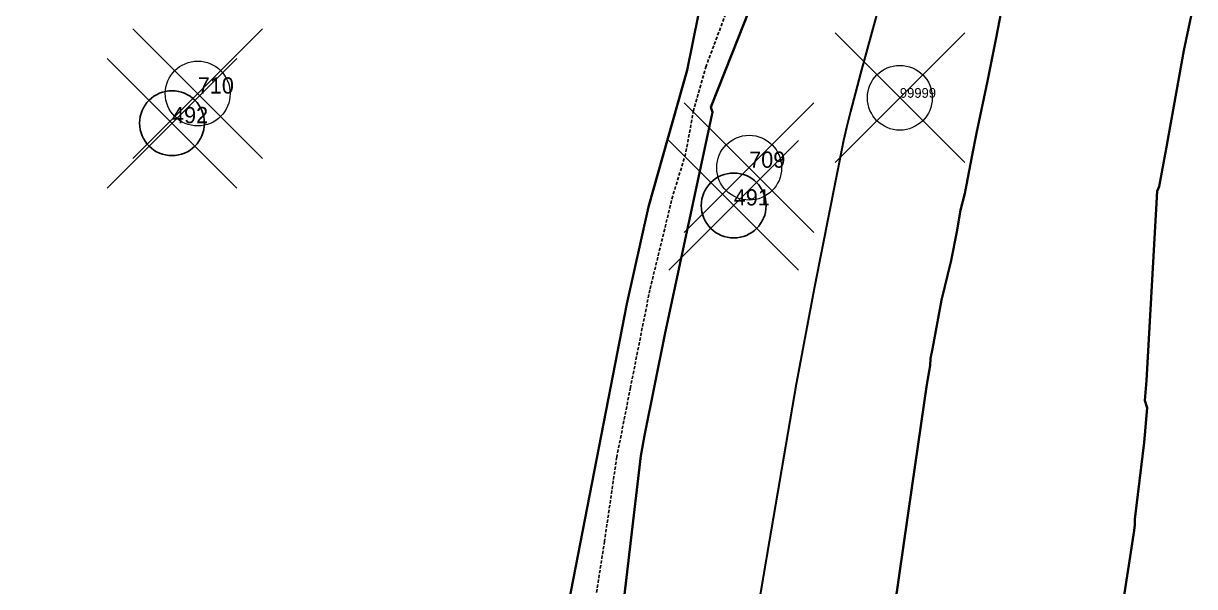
# Model space of a CAD drawing. Header units: millimetres. Extents: x -1419336 to 38707697, y -75591640 to 81.
# Drawn here: x 278.1 to 458.8, y -855.2 to -768.3 of the extents above; entities that cross this region are included whole.
import ezdxf

# ---------------------------------------------------------------- set-up
doc = ezdxf.new("R2010")
doc.units = ezdxf.units.MM
doc.header["$PDMODE"] = 35
doc.header["$PDSIZE"] = 10
doc.linetypes.add('ACAD_ISO02W100', pattern=[15, 12, -3])
doc.linetypes.add('DASHED', pattern=[0.75, 0.5, -0.25])
doc.layers.add('Line_Road', color=250, linetype='ACAD_ISO02W100')
doc.layers.add('Text_Survey_No_Old', color=5, linetype='Continuous')
doc.layers.add('Poly_Survey_Bndry', color=250, linetype='Continuous', lineweight=30)
doc.layers.add('Text_Survey_No', color=250, linetype='Continuous', lineweight=0)
doc.styles.get("Standard").update_dxf_attribs({"font": 'SakalBharati.ttf'})

msp = doc.modelspace()

# ---------------------------------------------------------------- linework, layer by layer
at = {"layer": 'Line_Road', "linetype": 'DASHED'}
msp.add_lwpolyline([(386.71, -766.18), (383.46, -774.93), (381.51, -781.74), (380.29, -788.45), (378.3, -794.93), (374.77, -809.42), (371.78, -824.49), (369.67, -835.19), (367.78, -848.19), (362.16, -884.22), (359.39, -908.12), (356.82, -921.84), (349.96, -957.44), (344.29, -997.93), (340.97, -1017.35), (340.52, -1025.56), (339.67, -1030.22)], dxfattribs=at)
at = {"layer": 'Poly_Survey_Bndry'}
for points in [[(428.03, -690.94), (425.2, -694.26), (420.22, -698.8), (419.21, -699.54), (417.56, -700.81), (414.02, -708.49), (407.58, -722.32), (401.55, -736.91), (397.57, -747.39), (388.49, -770.36), (384.2, -781.24), (384.44, -782), (377.15, -816.04), (373.95, -831.9), (373.4, -835), (368.29, -878.22), (368.25, -878.58)], [(437.46, -692.75), (435.29, -695.85), (430.15, -702.56), (429.74, -703.1), (424.29, -719.75), (420.59, -730.6), (414.64, -749.04), (412.78, -754.81), (412.18, -756.42), (411.99, -757.3), (412.22, -758.01), (407.29, -776.06), (405.72, -781.91)], [(354.38, -898.04), (361.57, -861.3), (371.22, -811.57), (374.57, -796.62), (380.52, -775.56), (382.3, -766.89), (390.58, -744.68), (398.03, -725.58)], [(397.57, -747.39), (388.49, -770.36), (384.2, -781.24), (384.44, -782), (377.15, -816.04), (373.95, -831.9), (373.4, -835), (368.29, -878.22), (368.25, -878.58), (364.43, -907.31), (361.57, -929.23), (356.17, -962.06), (344.83, -1035.48)], [(412.22, -758.01), (407.29, -776.06), (405.72, -781.91), (405.13, -784.39), (404.63, -786.4), (400.17, -808.96), (397.32, -823.98), (393.16, -848.29), (391.42, -858.56), (387.51, -880.84), (387.27, -882.21), (368.25, -878.58), (368.29, -878.22), (373.4, -835), (373.95, -831.9), (377.15, -816.04), (384.44, -782), (384.2, -781.24), (388.49, -770.36), (397.57, -747.39)], [(382.3, -766.89), (380.52, -775.56), (374.57, -796.62), (371.22, -811.57), (361.57, -861.3), (354.38, -898.04), (348.98, -896.7), (309.36, -886.76), (268.4, -876.51), (234.13, -867.7), (219.82, -864.13), (215.32, -862.52), (219.68, -842.4), (224.64, -819.51), (232.47, -785.4), (234.91, -774.3), (239.31, -755.57)], [(412.22, -758.01), (407.29, -776.06), (405.72, -781.91), (405.13, -784.39), (404.63, -786.4), (400.17, -808.96), (397.32, -823.98), (393.16, -848.29), (391.42, -858.56)], [(429.73, -762.51), (428.22, -770.57), (426.84, -777.26), (425.17, -785.24), (424.5, -788.65), (423.38, -794.57), (422.71, -797.16), (422.14, -800.47), (421.26, -804.88), (419.79, -811.02), (418.38, -818.5), (418.06, -820), (418.02, -821.1), (417.5, -824.01), (415.23, -839.6), (411.84, -863.07), (408.66, -887.07), (403.67, -917.04), (400.97, -933.23), (400.31, -934.33), (396.25, -980.58), (393.87, -1005.42), (391.69, -1039.09)], [(429.73, -762.51), (428.22, -770.57), (426.84, -777.26), (425.17, -785.24), (424.5, -788.65), (423.38, -794.57), (422.71, -797.16), (422.14, -800.47), (421.26, -804.88), (419.79, -811.02), (418.38, -818.5), (418.06, -820), (418.02, -821.1), (417.5, -824.01), (415.23, -839.6), (411.84, -863.07), (408.66, -887.07)], [(411.84, -863.07), (415.23, -839.6), (417.5, -824.01), (418.02, -821.1), (418.06, -820), (418.38, -818.5), (419.79, -811.02), (421.26, -804.88), (422.14, -800.47), (422.71, -797.16), (423.38, -794.57), (424.5, -788.65), (425.17, -785.24), (426.84, -777.26), (428.22, -770.57), (429.73, -762.51)], [(458.81, -764.76), (457.16, -772.52), (454.43, -787.7), (453.36, -793.47), (453.02, -794.22), (451.4, -823.39), (451.16, -826.49), (451.51, -827.63), (451.02, -832.96), (449.61, -844.78), (449.59, -845.64), (449.49, -846.53), (446, -869.22)], [(458.81, -764.76), (457.16, -772.52), (454.43, -787.7), (453.36, -793.47), (453.02, -794.22), (451.4, -823.39), (451.16, -826.49), (451.51, -827.63), (451.02, -832.96), (449.61, -844.78), (449.59, -845.64), (449.49, -846.53), (446, -869.22)], [(446, -869.22), (449.49, -846.53), (449.59, -845.64), (449.61, -844.78), (451.02, -832.96), (451.51, -827.63), (451.16, -826.49), (451.4, -823.39), (453.02, -794.22), (453.36, -793.47), (454.43, -787.7), (457.16, -772.52), (458.81, -764.76)], [(332.37, -1050.81), (335.64, -1022.32), (336.43, -1014.68), (341.78, -977.58), (354.38, -898.04), (361.57, -861.3), (371.22, -811.57), (374.57, -796.62), (380.52, -775.56), (382.3, -766.89)], [(405.72, -781.91), (405.13, -784.39), (404.63, -786.4), (400.17, -808.96), (397.32, -823.98), (393.16, -848.29), (391.42, -858.56), (387.51, -880.84), (387.27, -882.21)]]:
    msp.add_lwpolyline(points, dxfattribs=at)
at = {"layer": 'Text_Survey_No'}
for p in [(305.02, -779.15), (413.34, -779.8), (390.09, -790.59)]:
    msp.add_point(p, dxfattribs=at)
at = {"layer": 'Text_Survey_No_Old'}
for p in [(301.05, -783.72), (387.71, -796.41)]:
    msp.add_point(p, dxfattribs=at)

# ---------------------------------------------------------------- texts
at = {"layer": 'Text_Survey_No', "linetype": 'DASHED'}
for s, height, p in [('710', 2.5, (305.02, -779.15)), ('99999', 1.5, (413.34, -779.8)), ('709', 2.5, (390.09, -790.59))]:
    msp.add_text(s, height=height, dxfattribs=at).set_placement(p)
at = {"layer": 'Text_Survey_No_Old', "linetype": 'DASHED'}
for s, p in [('492', (301.05, -783.72)), ('491', (387.71, -796.41))]:
    msp.add_text(s, height=2.5, dxfattribs=at).set_placement(p)

doc.saveas('drawing.dxf')
